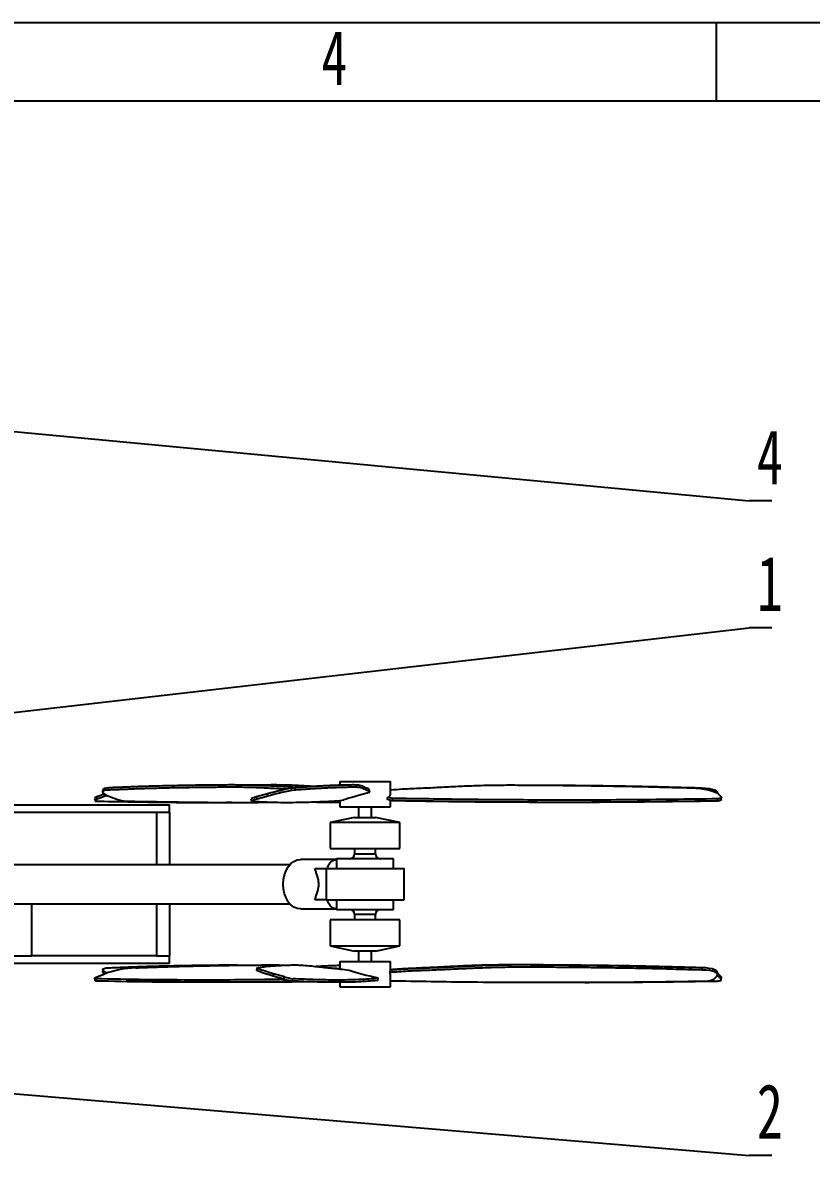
# Model space of a CAD drawing. Header units: millimetres. Extents: x 0 to 297, y 0 to 210.
# Drawn here: x 164.1 to 214.6, y 137.5 to 210 of the extents above; entities that cross this region are included whole.
import ezdxf

# ---------------------------------------------------------------- set-up
doc = ezdxf.new("R2010")
doc.units = ezdxf.units.MM
doc.layers.add('图框', color=7, linetype='Continuous')
doc.styles.add('SLDTEXTSTYLE5', font='TXT', dxfattribs={"width": 0.7})
doc.dimstyles.new('SLDDIMSTYLE0', dxfattribs={"dimtxt": 0.18, "dimasz": 1.016, "dimexe": 0, "dimexo": 0.0625, "dimgap": 0, "dimtad": 0, "dimtih": 1, "dimtoh": 1, "dimdec": 0, "dimrnd": 1e-09, "dimzin": 0, "dimdsep": 46, "dimtxsty": 'Standard', "dimblk1": 'DOT', "dimblk2": 'DOT', "dimsah": 1, "dimcen": 0.09, "dimadec": 0, "dimazin": 0, "dimtfac": 1.016, "dimtdec": 0, "dimtofl": 0, "dimtmove": 0, "dimatfit": 3, "dimldrblk": 'DOT', "dimfxl": 1, "dimfrac": 2, "dimtolj": 1, "dimtzin": 0, "dimarcsym": 0})

# ---------------------------------------------------------------- blocks, each defined once
blk = doc.blocks.new('SW_NOTE_0')
at = {"layer": '图框', "color": 0}
blk.add_line((1.459, 0), (0, 0), dxfattribs=at)
at = {"layer": '图框', "color": 0, "insert": (0.5, 4.579), "char_height": 3.5, "attachment_point": 1, "style": 'SLDTEXTSTYLE5'}
blk.add_mtext('1', dxfattribs=at)
blk = doc.blocks.new('_Dot')
at = {"color": 0, "linetype": 'ByBlock', "lineweight": -2}
blk.add_line((-0.5, 0), (-1, 0), dxfattribs=at)
at = {"color": 0, "linetype": 'ByBlock', "const_width": 0.5}
blk.add_lwpolyline([(-0.25, 0, 1), (0.25, 0, 1)], format="xyb", close=True, dxfattribs=at)
blk = doc.blocks.new('SW_NOTE_0_1')
at = {"layer": '图框', "color": 0}
blk.add_line((1.459, 0), (0, 0), dxfattribs=at)
at = {"layer": '图框', "color": 0, "insert": (0.5, 4.565), "char_height": 3.5, "attachment_point": 1, "style": 'SLDTEXTSTYLE5'}
blk.add_mtext('2', dxfattribs=at)
blk = doc.blocks.new('SW_NOTE_0_3')
at = {"layer": '图框', "color": 0}
blk.add_line((1.459, 0), (0, 0), dxfattribs=at)
at = {"layer": '图框', "color": 0, "insert": (0.5, 4.561), "char_height": 3.5, "attachment_point": 1, "style": 'SLDTEXTSTYLE5'}
blk.add_mtext('4', dxfattribs=at)

msp = doc.modelspace()

# ---------------------------------------------------------------- linework, layer by layer
at = {"color": 7, "linetype": 'Continuous', "lineweight": 25}
for p, q in [((184.383, 161.393), (184.383, 161.154)), ((184.383, 161.393), (187.633, 161.393)), ((187.633, 160.546), (187.633, 161.393)), ((169.307, 160.593), (168.823, 160.41)), ((168.851, 160.265), (168.823, 160.41)), ((169.363, 160.459), (168.851, 160.265)), ((169.209, 160.883), (169.182, 160.738)), ((169.363, 160.459), (169.341, 160.573)), ((169.486, 160.503), (169.363, 160.459)), ((169.546, 160.846), (169.574, 160.991)), ((169.595, 160.459), (170.107, 160.265)), ((179.762, 160.604), (179.062, 160.41)), ((179.099, 160.265), (179.062, 160.41)), ((179.799, 160.459), (179.099, 160.265)), ((179.799, 160.459), (179.762, 160.604)), ((181.55, 160.846), (181.512, 160.991)), ((186.31, 160.734), (186.273, 160.879)), ((187.788, 160.315), (187.443, 160.362)), ((208.585, 160.649), (208.581, 160.708)), ((208.639, 160.604), (208.826, 160.41)), ((208.832, 160.23), (208.842, 160.375)), ((163.489, 159.901), (173.489, 159.901)), ((168.685, 160.317), (168.713, 160.172)), ((173.489, 159.401), (173.489, 159.901)), ((178.745, 160.14), (178.707, 160.284)), ((183.173, 160.11), (184.383, 160.137)), ((184.383, 160.169), (184.383, 159.768)), ((184.383, 159.768), (187.633, 159.768)), ((184.421, 160.17), (184.649, 160.213)), ((185.591, 159.768), (185.591, 159.101)), ((186.424, 159.101), (186.424, 159.768)), ((187.778, 160.17), (187.459, 160.213)), ((187.633, 159.768), (187.633, 160.19)), ((187.778, 160.17), (187.788, 160.315)), ((208.575, 160.14), (208.585, 160.284)), ((173.489, 159.401), (163.489, 159.401)), ((172.655, 159.401), (172.655, 156.068)), ((173.489, 159.401), (173.489, 156.068)), ((185.342, 159.101), (183.774, 158.768)), ((185.342, 159.101), (186.673, 159.101)), ((188.241, 158.768), (186.673, 159.101)), ((183.774, 158.768), (183.774, 157.101)), ((188.241, 158.768), (183.774, 158.768)), ((188.241, 157.101), (188.241, 158.768)), ((183.774, 157.101), (188.241, 157.101)), ((185.341, 157.101), (185.341, 156.768)), ((185.341, 156.768), (185.536, 156.768)), ((185.536, 156.768), (186.674, 156.768)), ((186.674, 156.768), (186.674, 157.101)), ((181.196, 156.068), (158.607, 156.068)), ((184.174, 156.401), (181.883, 156.401)), ((184.174, 156.435), (184.174, 155.818)), ((184.711, 156.435), (184.174, 156.435)), ((187.841, 156.435), (184.711, 156.435)), ((187.841, 155.818), (187.841, 156.435)), ((183.511, 155.818), (188.508, 155.818)), ((188.508, 153.818), (188.508, 155.818)), ((183.511, 153.818), (188.508, 153.818)), ((184.174, 153.818), (184.174, 153.201)), ((187.841, 153.201), (187.841, 153.818)), ((158.607, 153.568), (181.196, 153.568)), ((164.655, 150.235), (164.655, 153.568)), ((172.655, 153.568), (172.655, 150.235)), ((173.489, 153.568), (173.489, 150.235)), ((181.883, 153.235), (184.174, 153.235)), ((184.174, 153.201), (184.711, 153.201)), ((184.711, 153.201), (187.841, 153.201)), ((183.774, 152.535), (183.774, 150.868)), ((188.241, 152.535), (183.774, 152.535)), ((185.341, 152.868), (185.341, 152.535)), ((185.536, 152.868), (185.341, 152.868)), ((186.674, 152.868), (185.536, 152.868)), ((186.674, 152.535), (186.674, 152.868)), ((188.241, 150.868), (188.241, 152.535)), ((163.489, 150.235), (164.655, 150.235)), ((172.655, 150.235), (164.655, 150.235)), ((172.655, 150.235), (173.489, 150.235)), ((173.489, 149.735), (173.489, 150.235)), ((183.774, 150.868), (185.342, 150.535)), ((183.774, 150.868), (188.241, 150.868)), ((186.673, 150.535), (185.342, 150.535)), ((185.591, 150.535), (185.591, 149.868)), ((186.424, 149.868), (186.424, 150.535)), ((186.673, 150.535), (188.241, 150.868)), ((173.489, 149.735), (163.489, 149.735)), ((179.09, 149.455), (179.052, 149.31)), ((184.383, 149.868), (184.383, 149.391)), ((184.383, 149.868), (187.633, 149.868)), ((187.633, 149.311), (187.633, 149.868)), ((207.589, 149.321), (207.579, 149.466)), ((168.685, 148.792), (168.713, 148.647)), ((168.785, 148.615), (168.758, 148.759)), ((168.823, 148.885), (169.335, 149.079)), ((169.209, 149.358), (169.182, 149.213)), ((180.116, 148.934), (180.154, 149.079)), ((180.816, 148.74), (180.116, 148.934)), ((180.853, 148.885), (180.154, 149.079)), ((180.816, 148.74), (180.853, 148.885)), ((181.365, 148.615), (181.402, 148.759)), ((186.769, 148.837), (186.856, 148.79)), ((186.818, 148.645), (186.856, 148.79)), ((187.613, 149.31), (187.607, 149.164)), ((187.633, 148.243), (187.633, 149.091)), ((208.356, 148.74), (208.544, 148.934)), ((208.629, 148.934), (208.577, 148.978)), ((208.591, 149.038), (208.581, 149.183)), ((208.639, 149.079), (208.585, 149.124)), ((208.629, 148.934), (208.639, 149.079)), ((208.816, 148.74), (208.629, 148.934)), ((208.826, 148.885), (208.639, 149.079)), ((208.816, 148.74), (208.826, 148.885)), ((208.832, 148.705), (208.842, 148.85)), ((184.383, 148.539), (184.383, 148.243)), ((184.383, 148.243), (187.633, 148.243))]:
    msp.add_line(p, q, dxfattribs=at)
at = {"color": 7, "linetype": 'Continuous', "lineweight": 25, "flags": 128}
for points in [[(168.823, 160.41), (168.772, 160.389), (168.732, 160.368), (168.703, 160.348), (168.688, 160.331), (168.685, 160.317)], [(169.546, 160.846), (169.386, 160.833), (169.269, 160.808), (169.2, 160.77), (169.181, 160.722), (169.213, 160.664), (169.295, 160.6), (169.424, 160.531), (169.595, 160.459)], [(169.574, 160.991), (169.413, 160.978), (169.297, 160.953), (169.228, 160.915), (169.209, 160.883)], [(206.937, 160.991), (207.214, 160.978), (207.49, 160.953), (207.756, 160.915), (208.002, 160.867), (208.221, 160.809), (208.403, 160.745), (208.544, 160.676), (208.639, 160.604)], [(207.579, 160.991), (207.832, 160.978), (208.059, 160.953), (208.252, 160.915), (208.405, 160.867), (208.512, 160.809), (208.571, 160.745), (208.578, 160.676), (208.572, 160.658)], [(208.826, 160.41), (208.84, 160.389), (208.841, 160.368), (208.828, 160.348), (208.801, 160.331), (208.763, 160.315), (208.713, 160.302), (208.653, 160.291), (208.585, 160.284)], [(168.851, 160.265), (168.799, 160.244), (168.759, 160.223), (168.731, 160.203), (168.716, 160.186), (168.713, 160.17), (168.725, 160.157), (168.749, 160.147), (168.785, 160.14)], [(208.832, 160.23), (208.83, 160.223), (208.818, 160.203), (208.791, 160.186), (208.753, 160.17), (208.703, 160.157), (208.643, 160.147), (208.575, 160.14)], [(180.763, 154.818), (180.785, 155.127), (180.848, 155.424), (180.952, 155.698), (181.091, 155.938), (181.261, 156.135), (181.454, 156.281), (181.664, 156.371), (181.883, 156.401)], [(181.883, 153.235), (181.664, 153.265), (181.454, 153.355), (181.261, 153.502), (181.091, 153.699), (180.952, 153.938), (180.848, 154.212), (180.785, 154.509), (180.763, 154.818)], [(169.489, 149.133), (169.451, 149.151), (169.323, 149.22), (169.241, 149.284), (169.209, 149.342), (169.228, 149.39), (169.297, 149.428), (169.413, 149.453), (169.574, 149.466)], [(180.154, 149.079), (179.902, 149.151), (179.672, 149.22), (179.472, 149.284), (179.309, 149.342), (179.188, 149.39), (179.114, 149.428), (179.09, 149.453), (179.115, 149.466)], [(208.581, 149.183), (208.571, 149.22), (208.512, 149.284), (208.405, 149.342), (208.252, 149.39), (208.059, 149.428), (207.832, 149.453), (207.579, 149.466)], [(168.758, 148.759), (168.721, 148.766), (168.697, 148.777), (168.686, 148.79), (168.688, 148.806), (168.703, 148.823), (168.732, 148.843), (168.772, 148.864), (168.823, 148.885)], [(180.116, 148.934), (179.864, 149.006), (179.634, 149.075), (179.434, 149.139), (179.271, 149.197), (179.151, 149.245), (179.077, 149.283), (179.052, 149.308), (179.052, 149.31)], [(208.544, 148.934), (208.588, 149.006), (208.581, 149.075), (208.522, 149.139), (208.415, 149.197), (208.262, 149.245), (208.069, 149.283), (207.842, 149.308), (207.589, 149.321)], [(208.575, 148.615), (208.643, 148.622), (208.703, 148.632), (208.753, 148.645), (208.791, 148.661), (208.818, 148.678), (208.83, 148.698), (208.83, 148.719), (208.816, 148.74)], [(208.842, 148.85), (208.84, 148.864), (208.826, 148.885)], [(168.785, 148.615), (168.749, 148.622), (168.725, 148.632), (168.713, 148.645), (168.713, 148.647)]]:
    msp.add_lwpolyline(points, dxfattribs=at)
at = {"color": 7, "linetype": 'Continuous', "lineweight": 25}
for centre, radius, start, end in [((179.307, 159.152), 1.282, 101.0219, 117.89687), ((183.341, 148.562), 12.562, 98.37057, 106.55427), ((183.378, 148.417), 12.562, 98.37057, 106.55427), ((170.888, 162.497), 2.365, 250.72827, 265.51966), ((179.344, 159.007), 1.282, 101.0219, 117.89687), ((185.008, 156.768), 0.333, 270, 0), ((187.008, 156.768), 0.333, 180, 270), ((185.008, 152.868), 0.333, 0, 90), ((187.008, 152.868), 0.333, 90, 180), ((171.645, 142.508), 6.965, 92.60355, 109.3651), ((169.383, 149.259), 0.206, 192.94873, 248.35558), ((182.201, 153.542), 4.998, 253.90998, 260.36549), ((182.239, 153.687), 4.998, 253.90998, 260.36549), ((207.89, 149.543), 0.929, 268.94289, 300.12878)]:
    msp.add_arc(centre, radius, start, end, dxfattribs=at)
for centre, major_axis, ratio, start_param, end_param in [((186.008, 160.503), (1.625, 0.422), 0.064978, 1.374803, 2.543552), ((186.008, 160.658), (1.625, -0.121), 0.257492, 5.814836, 6.302315), ((186.008, 158.885), (-0.467, 7.065), 0.220316, 4.886935, 4.908365), ((186.008, 149.133), (1.625, -0.422), 0.064978, 4.049351, 5.21676), ((186.008, 148.978), (1.625, 0.121), 0.257492, 6.264055, 6.443157)]:
    msp.add_ellipse(centre, major_axis=major_axis, ratio=ratio, start_param=start_param, end_param=end_param, dxfattribs=at)
for points, knots in [([(181.729, 161.006), (181.574, 161.014), (181.074, 161.04), (180.21, 161.092), (179.156, 161.143), (178.121, 161.173), (177.111, 161.174), (176.135, 161.164), (175.211, 161.153), (174.395, 161.14), (173.676, 161.127), (172.997, 161.112), (172.361, 161.095), (171.767, 161.077), (171.253, 161.058), (170.799, 161.039), (170.381, 161.022), (169.979, 161.005), (169.709, 160.996), (169.574, 160.991)], [0, 0, 0, 0, 0.033004, 0.106814, 0.181851, 0.260168, 0.341747, 0.428392, 0.506219, 0.575384, 0.63672, 0.691058, 0.751531, 0.803697, 0.849278, 0.889989, 0.927541, 0.963641, 1, 1, 1, 1]), ([(182.681, 161.075), (182.619, 161.08), (182.309, 161.105), (181.717, 161.143), (180.839, 161.173), (179.835, 161.174), (179.026, 161.166), (178.556, 161.161), (178.451, 161.16)], [0, 0, 0, 0, 0.051054, 0.256556, 0.47104, 0.69446, 0.931751, 1, 1, 1, 1]), ([(186.249, 160.873), (186.249, 160.89), (186.248, 160.936), (186.087, 160.971), (185.973, 161.03), (185.865, 161.091), (185.718, 161.144), (185.474, 161.173), (185.11, 161.174), (184.705, 161.164), (184.315, 161.153), (183.959, 161.14), (183.636, 161.127), (183.319, 161.112), (183.01, 161.095), (182.707, 161.077), (182.434, 161.058), (182.183, 161.039), (181.95, 161.022), (181.726, 161.005), (181.583, 160.996), (181.512, 160.991)], [0, 0, 0, 0, 0.035718, 0.101118, 0.165333, 0.229043, 0.293811, 0.361411, 0.431827, 0.506614, 0.573791, 0.633491, 0.686433, 0.733336, 0.785533, 0.830561, 0.869904, 0.905044, 0.937456, 0.968616, 1, 1, 1, 1]), ([(187.633, 160.862), (187.891, 160.882), (188.527, 160.933), (189.611, 160.971), (190.782, 161.03), (191.947, 161.091), (193.149, 161.144), (194.427, 161.173), (195.801, 161.174), (197.183, 161.164), (198.496, 161.153), (199.669, 161.14), (200.711, 161.127), (201.706, 161.112), (202.651, 161.095), (203.549, 161.077), (204.336, 161.058), (205.041, 161.039), (205.692, 161.022), (206.318, 161.005), (206.73, 160.996), (206.937, 160.991)], [0, 0, 0, 0, 0.044248, 0.10907, 0.172717, 0.235863, 0.300058, 0.36706, 0.436853, 0.510979, 0.577562, 0.636734, 0.689207, 0.735695, 0.78743, 0.832059, 0.871055, 0.905884, 0.93801, 0.968894, 1, 1, 1, 1]), ([(196.109, 161.17), (196.329, 161.171), (197.034, 161.175), (198.159, 161.163), (199.451, 161.153), (200.599, 161.14), (201.616, 161.127), (202.583, 161.112), (203.495, 161.095), (204.357, 161.077), (205.108, 161.058), (205.777, 161.039), (206.394, 161.022), (206.988, 161.005), (207.382, 160.996), (207.579, 160.991)], [0, 0, 0, 0, 0.056327, 0.18054, 0.292114, 0.39127, 0.4792, 0.5571, 0.643794, 0.71858, 0.783925, 0.842288, 0.896122, 0.947875, 1, 1, 1, 1]), ([(180.979, 160.9), (180.72, 160.915), (180.105, 160.95), (179.139, 160.998), (178.103, 161.028), (177.092, 161.03), (176.114, 161.019), (175.19, 161.008), (174.372, 160.995), (173.652, 160.982), (172.973, 160.967), (172.336, 160.95), (171.741, 160.932), (171.227, 160.913), (170.772, 160.895), (170.354, 160.877), (169.951, 160.86), (169.682, 160.851), (169.546, 160.846)], [0, 0, 0, 0, 0.0578001, 0.1369087, 0.2194567, 0.3054794, 0.3969079, 0.4790493, 0.5520444, 0.6167725, 0.6741125, 0.7379203, 0.7929578, 0.8410413, 0.8839821, 0.9235862, 0.961657, 1, 1, 1, 1]), ([(186.297, 160.689), (186.3, 160.72), (186.306, 160.782), (186.129, 160.826), (186.01, 160.884), (185.904, 160.946), (185.757, 160.998), (185.515, 161.028), (185.151, 161.03), (184.745, 161.019), (184.355, 161.008), (183.999, 160.995), (183.675, 160.982), (183.358, 160.967), (183.049, 160.95), (182.746, 160.932), (182.472, 160.913), (182.221, 160.895), (181.987, 160.877), (181.763, 160.86), (181.621, 160.851), (181.55, 160.846)], [0, 0, 0, 0, 0.063369, 0.126884, 0.189255, 0.25112, 0.313997, 0.379608, 0.447981, 0.52065, 0.585938, 0.643956, 0.695403, 0.740978, 0.791694, 0.835439, 0.873656, 0.907787, 0.939265, 0.969524, 1, 1, 1, 1]), ([(168.785, 160.14), (170.136, 160.114), (172.837, 160.062), (175.767, 160.049), (177.351, 160.066), (177.475, 160.067)], [0, 0, 0, 0, 0.48, 0.959157, 1, 1, 1, 1]), ([(170.703, 160.14), (172.192, 160.113), (175.167, 160.061), (178.291, 160.049), (179.91, 160.068), (180.152, 160.071)], [0, 0, 0, 0, 0.460021, 0.919234, 1, 1, 1, 1]), ([(178.745, 160.14), (179.167, 160.113), (180.012, 160.059), (181.446, 160.055), (182.91, 160.09), (183.917, 160.144), (184.421, 160.17)], [0, 0, 0, 0, 0.280354, 0.560215, 0.780034, 1, 1, 1, 1]), ([(182.654, 160.091), (182.829, 160.084), (183.469, 160.057), (183.998, 160.062), (184.383, 160.065)], [0, 0, 0, 0, 0.272657, 1, 1, 1, 1]), ([(207.873, 160.14), (205.907, 160.113), (201.979, 160.059), (196.569, 160.055), (191.786, 160.089), (188.962, 160.139), (187.633, 160.162)], [0, 0, 0, 0, 0.287348, 0.574192, 0.799494, 1, 1, 1, 1]), ([(208.575, 160.14), (206.661, 160.113), (202.837, 160.059), (197.435, 160.055), (192.416, 160.09), (189.324, 160.144), (187.778, 160.17)], [0, 0, 0, 0, 0.280354, 0.560215, 0.780034, 1, 1, 1, 1]), ([(208.585, 160.284), (206.671, 160.258), (202.847, 160.204), (197.445, 160.2), (192.426, 160.235), (189.334, 160.289), (187.788, 160.315)], [0, 0, 0, 0, 0.280354, 0.560215, 0.780034, 1, 1, 1, 1]), ([(183.6, 155.818), (183.643, 155.946), (183.707, 156.138), (183.875, 156.296), (184.009, 156.381), (184.126, 156.379), (184.174, 156.379)], [0, 0, 0, 0, 0.422845, 0.632364, 0.849539, 1, 1, 1, 1]), ([(182.793, 153.818), (182.816, 153.884), (182.862, 154.018), (182.946, 154.249), (183.012, 154.484), (183.045, 154.71), (183.046, 154.937), (183.016, 155.122), (182.967, 155.317), (182.906, 155.501), (182.839, 155.68), (182.806, 155.78), (182.793, 155.818)], [0, 0, 0, 0, 0.131407, 0.264963, 0.386847, 0.459281, 0.533795, 0.638798, 0.679815, 0.799875, 0.923276, 1, 1, 1, 1]), ([(182.793, 155.818), (182.886, 155.818), (183.074, 155.818), (183.279, 155.818), (183.432, 155.818), (183.496, 155.818), (183.508, 155.818), (183.511, 155.818)], [0, 0, 0, 0, 0.233449, 0.474204, 0.703204, 0.938597, 1, 1, 1, 1]), ([(183.511, 155.818), (183.511, 155.786), (183.515, 155.52), (183.523, 155.111), (183.522, 154.467), (183.515, 154.076), (183.511, 153.818)], [0, 0, 0, 0, 0.0493631, 0.4094146, 0.6093344, 1, 1, 1, 1]), ([(183.511, 153.818), (183.48, 153.818), (183.411, 153.818), (183.128, 153.818), (182.875, 153.818), (182.793, 153.818)], [0, 0, 0, 0, 0.3606185, 0.7922781, 1, 1, 1, 1]), ([(184.174, 153.25), (184.152, 153.248), (184.019, 153.237), (183.839, 153.356), (183.698, 153.536), (183.63, 153.707), (183.609, 153.784), (183.6, 153.818)], [0, 0, 0, 0, 0.068233, 0.40524, 0.759211, 0.892679, 1, 1, 1, 1]), ([(169.574, 149.466), (169.742, 149.472), (170.079, 149.484), (170.589, 149.506), (171.14, 149.529), (171.717, 149.55), (172.34, 149.57), (173.019, 149.588), (173.817, 149.605), (174.679, 149.62), (175.6, 149.633), (176.567, 149.643), (177.5, 149.654), (178.16, 149.64), (178.437, 149.634)], [0, 0, 0, 0, 0.059398, 0.119132, 0.183554, 0.257021, 0.323935, 0.401254, 0.49111, 0.595636, 0.691253, 0.798707, 0.915578, 1, 1, 1, 1]), ([(171.329, 149.466), (171.528, 149.472), (171.929, 149.484), (172.555, 149.506), (173.226, 149.529), (173.917, 149.55), (174.644, 149.57), (175.417, 149.588), (176.306, 149.605), (177.246, 149.62), (178.236, 149.633), (179.258, 149.643), (180.214, 149.654), (180.775, 149.641), (180.993, 149.636)], [0, 0, 0, 0, 0.060002, 0.120342, 0.18542, 0.259633, 0.327227, 0.405332, 0.496101, 0.601688, 0.698277, 0.806823, 0.924881, 1, 1, 1, 1]), ([(179.115, 149.466), (179.161, 149.472), (179.252, 149.484), (179.381, 149.506), (179.522, 149.529), (179.677, 149.55), (179.853, 149.57), (180.054, 149.588), (180.301, 149.605), (180.577, 149.62), (180.88, 149.633), (181.204, 149.644), (181.562, 149.652), (182.009, 149.636), (182.53, 149.589), (183.04, 149.533), (183.514, 149.48), (183.967, 149.434), (184.408, 149.392), (184.794, 149.337), (184.986, 149.31)], [0, 0, 0, 0, 0.037931, 0.076076, 0.117216, 0.164132, 0.206862, 0.256238, 0.313619, 0.380368, 0.441429, 0.510048, 0.584681, 0.658688, 0.728788, 0.782442, 0.835952, 0.890248, 0.945233, 1, 1, 1, 1]), ([(182.81, 149.558), (182.868, 149.561), (183.039, 149.572), (183.33, 149.587), (183.701, 149.605), (184.057, 149.619), (184.287, 149.626), (184.383, 149.629)], [0, 0, 0, 0, 0.1023621, 0.3028572, 0.5358595, 0.8069011, 1, 1, 1, 1]), ([(183.448, 149.488), (183.475, 149.486), (183.716, 149.466), (184.038, 149.447), (184.318, 149.425), (184.383, 149.421)], [0, 0, 0, 0, 0.089487, 0.791933, 1, 1, 1, 1]), ([(207.589, 149.321), (207.344, 149.327), (206.851, 149.339), (206.096, 149.361), (205.283, 149.384), (204.436, 149.405), (203.533, 149.425), (202.557, 149.443), (201.42, 149.46), (200.202, 149.475), (198.907, 149.488), (197.558, 149.499), (196.12, 149.507), (194.648, 149.491), (193.297, 149.443), (192.083, 149.388), (190.975, 149.335), (189.861, 149.289), (188.738, 149.246), (187.983, 149.191), (187.607, 149.164)], [0, 0, 0, 0, 0.037922, 0.07606, 0.117197, 0.164116, 0.206855, 0.256247, 0.313652, 0.380434, 0.441528, 0.510188, 0.584826, 0.658786, 0.728843, 0.782477, 0.83598, 0.890276, 0.94525, 1, 1, 1, 1]), ([(207.579, 149.466), (207.334, 149.472), (206.841, 149.484), (206.087, 149.506), (205.274, 149.529), (204.429, 149.55), (203.526, 149.57), (202.551, 149.588), (201.415, 149.605), (200.199, 149.62), (198.906, 149.633), (197.559, 149.644), (196.122, 149.652), (194.651, 149.636), (193.3, 149.589), (192.086, 149.533), (190.979, 149.48), (189.866, 149.434), (188.744, 149.392), (187.989, 149.337), (187.613, 149.31)], [0, 0, 0, 0, 0.037931, 0.076076, 0.117216, 0.164132, 0.206862, 0.256238, 0.313619, 0.380368, 0.441429, 0.510048, 0.584681, 0.658688, 0.728788, 0.782442, 0.835952, 0.890248, 0.945233, 1, 1, 1, 1]), ([(206.937, 149.466), (206.68, 149.472), (206.164, 149.484), (205.368, 149.506), (204.51, 149.529), (203.623, 149.55), (202.683, 149.57), (201.673, 149.588), (200.505, 149.605), (199.26, 149.62), (197.942, 149.633), (196.572, 149.644), (195.12, 149.652), (193.68, 149.636), (192.421, 149.589), (191.313, 149.533), (190.309, 149.48), (189.286, 149.434), (188.369, 149.399), (187.838, 149.355), (187.633, 149.338)], [0, 0, 0, 0, 0.03871, 0.077639, 0.119624, 0.167503, 0.211111, 0.261501, 0.320061, 0.388181, 0.450496, 0.520525, 0.596691, 0.672218, 0.743758, 0.798514, 0.853124, 0.908534, 0.964649, 1, 1, 1, 1]), ([(180.854, 148.73), (180.422, 148.721), (178.495, 148.682), (175.53, 148.674), (171.927, 148.693), (169.815, 148.737), (168.758, 148.759)], [0, 0, 0, 0, 0.1006671, 0.4500729, 0.7248129, 1, 1, 1, 1]), ([(186.856, 148.79), (186.455, 148.758), (185.654, 148.692), (184.278, 148.672), (182.866, 148.693), (181.89, 148.737), (181.402, 148.759)], [0, 0, 0, 0, 0.279917, 0.559681, 0.779662, 1, 1, 1, 1]), ([(181.711, 148.6), (181.001, 148.586), (178.793, 148.54), (175.555, 148.528), (171.955, 148.548), (169.842, 148.592), (168.785, 148.615)], [0, 0, 0, 0, 0.155372, 0.483524, 0.741552, 1, 1, 1, 1]), ([(182.393, 148.573), (182.195, 148.568), (180.658, 148.534), (177.925, 148.53), (174.225, 148.548), (171.878, 148.592), (170.703, 148.615)], [0, 0, 0, 0, 0.054342, 0.421746, 0.710638, 1, 1, 1, 1]), ([(186.818, 148.645), (186.417, 148.613), (185.616, 148.547), (184.24, 148.527), (182.829, 148.548), (181.853, 148.592), (181.365, 148.615)], [0, 0, 0, 0, 0.279917, 0.559681, 0.779662, 1, 1, 1, 1]), ([(187.633, 148.638), (189.371, 148.608), (193.013, 148.546), (198.23, 148.528), (203.238, 148.548), (206.327, 148.592), (207.873, 148.615)], [0, 0, 0, 0, 0.261976, 0.54871, 0.774172, 1, 1, 1, 1]), ([(199.064, 148.536), (199.212, 148.536), (200.89, 148.528), (204.066, 148.551), (207.071, 148.593), (208.575, 148.615)], [0, 0, 0, 0, 0.0460348, 0.5226297, 1, 1, 1, 1])]:
    msp.add_open_spline(points, degree=3, knots=knots, dxfattribs=at)
at = {"layer": '图框'}
for p, q in [((0, 210), (297, 210)), ((208.5, 210), (208.5, 205))]:
    msp.add_line(p, q, dxfattribs=at)
at = {"layer": '图框', "linetype": 'Continuous', "lineweight": 25}
msp.add_line((25, 205), (292, 205), dxfattribs=at)

# ---------------------------------------------------------------- block references
at = {"layer": '图框'}
for name, p in [('SW_NOTE_0_3', (210.611, 179.368)), ('SW_NOTE_0', (210.611, 171.245)), ('SW_NOTE_0_1', (210.611, 137.452))]:
    msp.add_blockref(name, p, dxfattribs=at)

# ---------------------------------------------------------------- texts
at = {"layer": '图框', "insert": (184.044, 209.502), "char_height": 3.5, "attachment_point": 2, "style": 'SLDTEXTSTYLE5'}
msp.add_mtext('4', dxfattribs=at)

# ---------------------------------------------------------------- leaders
at = {"layer": '图框'}
for points in [[(147.202, 185.343), (210.611, 179.368)], [(145.002, 163.693), (210.611, 171.245)], [(158.548, 141.811), (210.611, 137.452)]]:
    msp.add_leader(points, dimstyle='SLDDIMSTYLE0', dxfattribs=at)

doc.saveas('drawing.dxf')
